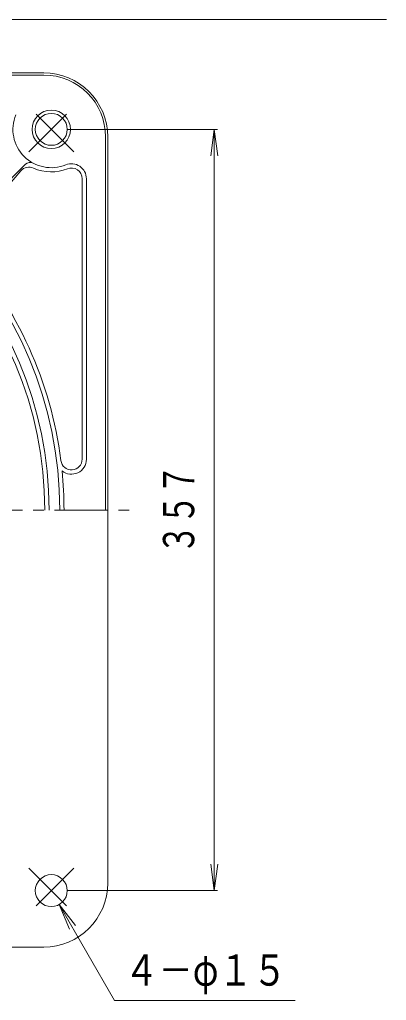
# Model space of a CAD drawing. Units: millimetres, scale not verified. Extents: x -491 to 384, y -667 to 704.
# Drawn here: x 110.4 to 282.4, y 8.9 to 468.9 of the extents above; entities that cross this region are included whole.
import ezdxf
from ezdxf.enums import TextEntityAlignment as Align

# ---------------------------------------------------------------- set-up
doc = ezdxf.new("R2010")
doc.units = ezdxf.units.MM
doc.header["$LTSCALE"] = 5
doc.linetypes.add('CHAIN1', pattern=[8, 5, -1, 1, -1])
for name, color, linetype, lineweight in [('1-1_1-1ﾚｲﾔ', 2, 'Continuous', 18), ('1-2_1-2ﾚｲﾔ', 3, 'Continuous', 18), ('1-4_1-4ﾚｲﾔ', 7, 'Continuous', 18)]:
    doc.layers.add(name, color=color, linetype=linetype, lineweight=lineweight)
doc.styles.add('ＭＳ ゴシック', font='')
doc.styles.get('ＭＳ ゴシック').set_extended_font_data('MS Gothic')

msp = doc.modelspace()

# ---------------------------------------------------------------- linework, layer by layer
at = {"layer": '1-1_1-1ﾚｲﾔ'}
for p, q in [((-228.311, 443.851), (121.689, 443.851)), ((-228.311, 442.852), (121.689, 442.852)), ((150.689, 413.851), (150.689, 238.851)), ((151.689, 63.851), (151.689, 413.851)), ((81.601, 369.521), (113.116, 401.035)), ((110.973, 397.942), (84.883, 367.614)), ((139.689, 394.248), (139.689, 262.648)), ((141.689, 394.248), (141.689, 262.648)), ((-228.311, 33.851), (121.689, 33.851))]:
    msp.add_line(p, q, dxfattribs=at)
at = {"layer": '1-1_1-1ﾚｲﾔ', "linetype": 'CHAIN1'}
for p, q in [((135.781, 406.831), (114.669, 427.943)), ((114.669, 406.831), (135.781, 427.943)), ((135.781, 70.872), (114.669, 49.76)), ((114.669, 70.872), (135.781, 49.76))]:
    msp.add_line(p, q, dxfattribs=at)
at = {"layer": '1-1_1-1ﾚｲﾔ'}
for centre, radius in [((125.225, 417.387), 9), ((125.225, 417.387), 7.5), ((125.225, 60.316), 7.5)]:
    msp.add_circle(centre, radius, dxfattribs=at)
for centre, radius, start, end in [((121.689, 413.851), 30, 0, 90), ((121.689, 413.851), 29, 0, 90), ((125.225, 417.387), 18, 157.75433, 292.24579), ((-53.311, 238.851), 182.5, 0, 180), ((-53.311, 238.851), 177.5, 0, 180), ((115.237, 398.914), 3, 61.60168, 135), ((134.689, 394.248), 7, 0, 112.24596), ((114.763, 394.681), 5, 65.26315, 139.29657), ((125.225, 417.387), 20, 245.26315, 292.24571), ((134.689, 394.248), 5, 0, 112.24591), ((-53.311, 238.851), 184.5, 7.21387, 41.47371), ((134.689, 262.648), 5, 187.21364, 0), ((134.689, 262.648), 7, 230.88339, 0), ((-53.311, 238.851), 184.5, 0, 5.71266), ((121.689, 63.851), 30, 270, 0)]:
    msp.add_arc(centre, radius, start, end, dxfattribs=at)
at = {"layer": '1-2_1-2ﾚｲﾔ', "linetype": 'CHAIN1'}
msp.add_line((-273.311, 238.851), (166.689, 238.851), dxfattribs=at)
at = {"layer": '1-2_1-2ﾚｲﾔ'}
msp.add_arc((-53.311, 238.851), 175.5, 0, 180, dxfattribs=at)
at = {"layer": '1-4_1-4ﾚｲﾔ'}
for p, q in [((132.725, 417.387), (203.189, 417.387)), ((201.689, 417.387), (200.057, 404.994)), ((201.689, 60.316), (201.689, 417.387)), ((201.689, 417.387), (203.321, 404.994)), ((201.689, 60.316), (200.057, 72.709)), ((201.689, 60.316), (203.321, 72.709)), ((132.725, 60.316), (203.189, 60.316)), ((128.975, 53.821), (136.584, 43.904)), ((128.975, 53.821), (133.758, 42.272))]:
    msp.add_line(p, q, dxfattribs=at)
for points in [[(-10.088, 400.161), (8.317, 468.851), (282.442, 468.851)], [(128.975, 53.821), (154.938, 8.851), (239.705, 8.851)]]:
    msp.add_lwpolyline(points, dxfattribs=at)

# ---------------------------------------------------------------- texts
at = {"layer": '1-4_1-4ﾚｲﾔ', "color": 3, "style": 'ＭＳ ゴシック', "width": 0.7}
msp.add_text('３５７', height=14.66, rotation=90, dxfattribs=at).set_placement((196.689, 218.101), align=Align.BOTTOM_LEFT)
at = {"layer": '1-4_1-4ﾚｲﾔ', "color": 6, "style": 'ＭＳ ゴシック', "width": 0.8}
msp.add_text('４－φ１５', height=14.66, dxfattribs=at).set_placement((159.582, 11.351), align=Align.BOTTOM_LEFT)

doc.saveas('drawing.dxf')
